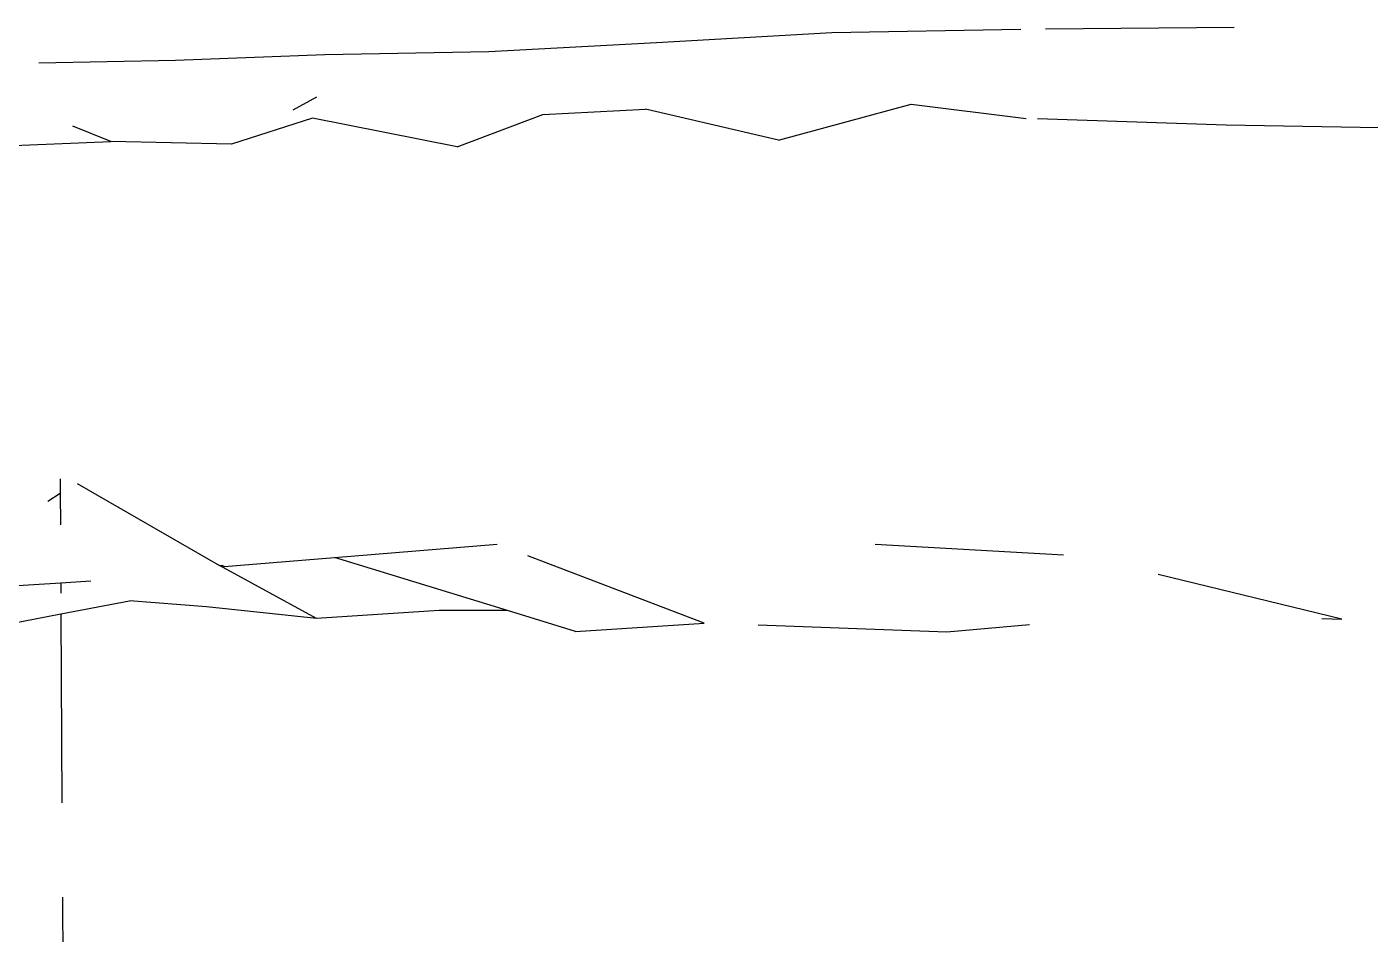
# Model space of a CAD drawing. Header units: millimetres. Extents: x 0 to 460473, y -68369 to 85219.
# Drawn here: x 230263.93 to 230308.4, y -38105.26 to -38075.25 of the extents above; entities that cross this region are included whole.
import ezdxf

# ---------------------------------------------------------------- set-up
doc = ezdxf.new("R2010")
doc.units = ezdxf.units.MM
doc.header["$LTSCALE"] = 50
doc.linetypes.add('HIDDEN2', pattern=[0.1875, 0.125, -0.0625])
doc.layers.add('hid', color=8, linetype='HIDDEN2')

msp = doc.modelspace()

# ---------------------------------------------------------------- linework, layer by layer
at = {"layer": 'hid'}
for p, q in [((230284.76785237, -38075.76705893), (230290.58107099, -38075.43111002)), ((230290.58107099, -38075.43111002), (230297.6489519, -38075.31079498)), ((230297.6489519, -38075.31079498), (230304.76370454, -38075.24647143)), ((230279.22274001, -38076.05901454), (230284.76785237, -38075.76705893)), ((230264.32353156, -38076.43562394), (230268.84421553, -38076.35097015)), ((230268.84421553, -38076.35097015), (230273.78711999, -38076.16433186)), ((230273.78711999, -38076.16433186), (230279.22274001, -38076.05901454)), ((230272.74343929, -38077.99374246), (230273.52283877, -38077.5588966)), ((230288.81044477, -38078.99890084), (230293.19913797, -38077.80108298)), ((230293.19913797, -38077.80108298), (230297.01374631, -38078.28134329)), ((230273.38889783, -38078.265679), (230270.70408552, -38079.13154734)), ((230278.17318838, -38079.21586785), (230273.38889783, -38078.265679)), ((230278.17318838, -38079.21586785), (230281.00536539, -38078.1446974)), ((230281.00536539, -38078.1446974), (230284.40562769, -38077.97205698)), ((230288.81044477, -38078.99890084), (230284.40562769, -38077.97205698)), ((230266.70499008, -38079.03756163), (230265.45239709, -38078.52786219)), ((230303.63203365, -38078.49697716), (230297.01374631, -38078.28134329)), ((230309.33950966, -38078.59396242), (230303.63203365, -38078.49697716)), ((230260.57266877, -38079.29085645), (230266.70499008, -38079.03756163)), ((230270.70408552, -38079.13154734), (230266.70499008, -38079.03756163)), ((230265.03088678, -38090.19803403), (230265.03337612, -38090.67652821)), ((230264.61800675, -38090.93738584), (230265.03337612, -38090.67652821)), ((230265.03337612, -38090.67652821), (230265.03878503, -38091.71621518)), ((230265.59544264, -38090.35850687), (230270.30961309, -38093.0710944)), ((230274.11409714, -38092.80213529), (230279.49497098, -38092.35853608)), ((230286.34874186, -38094.97880432), (230279.49497098, -38092.35853608)), ((230292.01084604, -38092.35886936), (230298.85936729, -38092.75347603)), ((230270.46401214, -38093.10260916), (230274.11409714, -38092.80213529)), ((230279.83692185, -38094.55918105), (230274.11409714, -38092.80213529)), ((230307.45901612, -38094.84149186), (230298.85936729, -38092.75347603)), ((230270.30961309, -38093.0710944), (230270.39712276, -38093.06490788)), ((230273.51601395, -38094.82282803), (230270.30961309, -38093.0710944)), ((230270.46401214, -38093.10260916), (230270.39712276, -38093.06490788)), ((230263.08461817, -38093.76265591), (230265.04879413, -38093.64013651)), ((230265.04879413, -38093.64013651), (230266.04466124, -38093.57801732)), ((230265.04879413, -38093.64013651), (230265.0505593, -38093.97943303)), ((230265.05414664, -38094.66898365), (230267.32219693, -38094.22991819)), ((230269.87014382, -38094.43622015), (230267.32219693, -38094.22991819)), ((230262.45691205, -38095.17177497), (230265.05414664, -38094.66898365)), ((230265.05414664, -38094.66898365), (230265.52205555, -38184.60919374)), ((230273.51601395, -38094.82282803), (230269.87014382, -38094.43622015)), ((230277.57248037, -38094.55353565), (230273.51601395, -38094.82282803)), ((230279.83692185, -38094.55918105), (230277.57248037, -38094.55353565)), ((230282.09053953, -38095.25109625), (230279.83692185, -38094.55918105)), ((230282.09053953, -38095.25109625), (230286.34874186, -38094.97880432)), ((230294.38967975, -38095.26676053), (230286.34874186, -38094.97880432)), ((230297.12590568, -38095.03040418), (230294.38967975, -38095.26676053)), ((230306.8003358, -38094.82207543), (230307.45901612, -38094.84149186)), ((230315.75456121, -38095.38540916), (230307.45901612, -38094.84149186))]:
    msp.add_line(p, q, dxfattribs=at)

doc.saveas('drawing.dxf')
